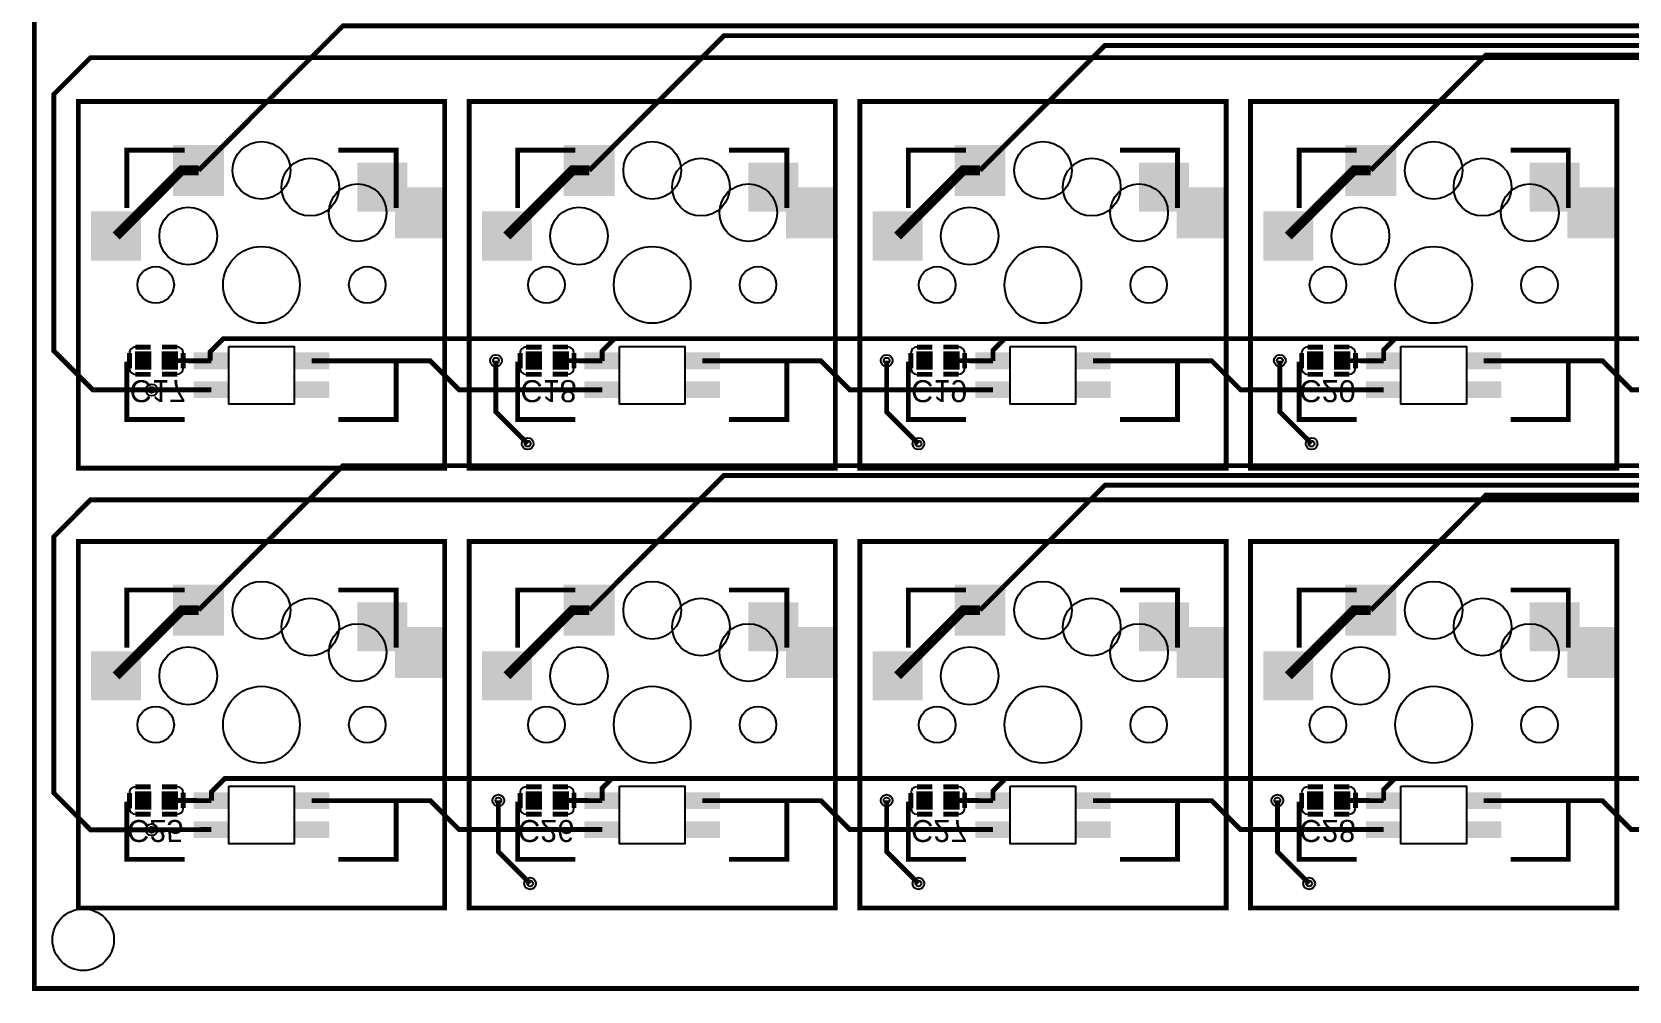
# Model space of a CAD drawing. Header units: millimetres. Extents: x -2 to 219, y 0 to 101.
# Drawn here: x -0.1 to 82.9, y -0.1 to 49.7 of the extents above; entities that cross this region are included whole.
import ezdxf

# ---------------------------------------------------------------- set-up
doc = ezdxf.new("R2010")
doc.units = ezdxf.units.MM
for name, color, linetype, true_color in [('BoardOutLine', 7, 'Continuous', 0xff00ff), ('BottomLayer', 7, 'Continuous', 0x0000ff), ('BottomPasteMaskLayer', 7, 'Continuous', 0x800000), ('BottomSilkLayer', 7, 'Continuous', 0x66cc33), ('BottomSolderMaskLayer', 7, 'Continuous', 0xaa00ff), ('Document', 7, 'Continuous', 0xffffff), ('Hole', 7, 'Continuous', 0x222222), ('Multi-Layer', 7, 'Continuous', 0xc0c0c0), ('TopLayer', 7, 'Continuous', 0xff0000), ('TopSilkLayer', 7, 'Continuous', 0xffcc00)]:
    doc.layers.add(name, color=color, linetype=linetype, true_color=true_color)
doc.styles.get("Standard").update_dxf_attribs({"font": 'arial.ttf'})

msp = doc.modelspace()

# ---------------------------------------------------------------- hatches: boundary and pattern name
at = {"layer": 'BottomLayer'}
for points in [[(7.236, 43.826), (9.836, 43.826), (9.836, 41.226), (7.236, 41.226)], [(27.556, 43.826), (30.156, 43.826), (30.156, 41.226), (27.556, 41.226)], [(47.876, 43.826), (50.476, 43.826), (50.476, 41.226), (47.876, 41.226)], [(68.196, 43.826), (70.796, 43.826), (70.796, 41.226), (68.196, 41.226)], [(16.826, 42.906), (19.376, 42.906), (19.376, 40.406), (16.826, 40.406)], [(37.146, 42.906), (39.696, 42.906), (39.696, 40.406), (37.146, 40.406)], [(57.466, 42.906), (60.016, 42.906), (60.016, 40.406), (57.466, 40.406)], [(77.786, 42.906), (80.336, 42.906), (80.336, 40.406), (77.786, 40.406)], [(18.786, 41.626), (21.386, 41.626), (21.386, 39.026), (18.786, 39.026)], [(39.106, 41.626), (41.706, 41.626), (41.706, 39.026), (39.106, 39.026)], [(59.426, 41.626), (62.026, 41.626), (62.026, 39.026), (59.426, 39.026)], [(79.746, 41.626), (82.346, 41.626), (82.346, 39.026), (79.746, 39.026)], [(2.976, 40.366), (5.526, 40.366), (5.526, 37.866), (2.976, 37.866)], [(23.296, 40.366), (25.846, 40.366), (25.846, 37.866), (23.296, 37.866)], [(43.616, 40.366), (46.166, 40.366), (46.166, 37.866), (43.616, 37.866)], [(63.936, 40.366), (66.486, 40.366), (66.486, 37.866), (63.936, 37.866)], [(5.25, 32.189), (6.05, 32.189), (6.05, 33.089), (5.25, 33.089)], [(6.65, 32.189), (7.45, 32.189), (7.45, 33.089), (6.65, 33.089)], [(8.311, 33.036), (10.111, 33.036), (10.111, 32.216), (8.311, 32.216)], [(13.511, 33.036), (15.311, 33.036), (15.311, 32.216), (13.511, 32.216)], [(25.57, 32.189), (26.37, 32.189), (26.37, 33.089), (25.57, 33.089)], [(26.97, 32.189), (27.77, 32.189), (27.77, 33.089), (26.97, 33.089)], [(28.631, 33.036), (30.431, 33.036), (30.431, 32.216), (28.631, 32.216)], [(33.831, 33.036), (35.631, 33.036), (35.631, 32.216), (33.831, 32.216)], [(45.89, 32.189), (46.69, 32.189), (46.69, 33.089), (45.89, 33.089)], [(47.29, 32.189), (48.09, 32.189), (48.09, 33.089), (47.29, 33.089)], [(48.951, 33.036), (50.751, 33.036), (50.751, 32.216), (48.951, 32.216)], [(54.151, 33.036), (55.951, 33.036), (55.951, 32.216), (54.151, 32.216)], [(66.21, 32.189), (67.01, 32.189), (67.01, 33.089), (66.21, 33.089)], [(67.61, 32.189), (68.41, 32.189), (68.41, 33.089), (67.61, 33.089)], [(69.271, 33.036), (71.071, 33.036), (71.071, 32.216), (69.271, 32.216)], [(74.471, 33.036), (76.271, 33.036), (76.271, 32.216), (74.471, 32.216)], [(8.311, 31.536), (10.111, 31.536), (10.111, 30.716), (8.311, 30.716)], [(13.511, 31.536), (15.311, 31.536), (15.311, 30.716), (13.511, 30.716)], [(28.631, 31.536), (30.431, 31.536), (30.431, 30.716), (28.631, 30.716)], [(33.831, 31.536), (35.631, 31.536), (35.631, 30.716), (33.831, 30.716)], [(48.951, 31.536), (50.751, 31.536), (50.751, 30.716), (48.951, 30.716)], [(54.151, 31.536), (55.951, 31.536), (55.951, 30.716), (54.151, 30.716)], [(69.271, 31.536), (71.071, 31.536), (71.071, 30.716), (69.271, 30.716)], [(74.471, 31.536), (76.271, 31.536), (76.271, 30.716), (74.471, 30.716)], [(7.236, 20.966), (9.836, 20.966), (9.836, 18.366), (7.236, 18.366)], [(27.556, 20.966), (30.156, 20.966), (30.156, 18.366), (27.556, 18.366)], [(47.876, 20.966), (50.476, 20.966), (50.476, 18.366), (47.876, 18.366)], [(68.196, 20.966), (70.796, 20.966), (70.796, 18.366), (68.196, 18.366)], [(16.826, 20.046), (19.376, 20.046), (19.376, 17.546), (16.826, 17.546)], [(37.146, 20.046), (39.696, 20.046), (39.696, 17.546), (37.146, 17.546)], [(57.466, 20.046), (60.016, 20.046), (60.016, 17.546), (57.466, 17.546)], [(77.786, 20.046), (80.336, 20.046), (80.336, 17.546), (77.786, 17.546)], [(18.786, 18.766), (21.386, 18.766), (21.386, 16.166), (18.786, 16.166)], [(39.106, 18.766), (41.706, 18.766), (41.706, 16.166), (39.106, 16.166)], [(59.426, 18.766), (62.026, 18.766), (62.026, 16.166), (59.426, 16.166)], [(79.746, 18.766), (82.346, 18.766), (82.346, 16.166), (79.746, 16.166)], [(2.976, 17.506), (5.526, 17.506), (5.526, 15.006), (2.976, 15.006)], [(23.296, 17.506), (25.846, 17.506), (25.846, 15.006), (23.296, 15.006)], [(43.616, 17.506), (46.166, 17.506), (46.166, 15.006), (43.616, 15.006)], [(63.936, 17.506), (66.486, 17.506), (66.486, 15.006), (63.936, 15.006)], [(5.25, 9.329), (6.05, 9.329), (6.05, 10.229), (5.25, 10.229)], [(6.65, 9.329), (7.45, 9.329), (7.45, 10.229), (6.65, 10.229)], [(8.311, 10.176), (10.111, 10.176), (10.111, 9.356), (8.311, 9.356)], [(13.511, 10.176), (15.311, 10.176), (15.311, 9.356), (13.511, 9.356)], [(25.57, 9.329), (26.37, 9.329), (26.37, 10.229), (25.57, 10.229)], [(26.97, 9.329), (27.77, 9.329), (27.77, 10.229), (26.97, 10.229)], [(28.631, 10.176), (30.431, 10.176), (30.431, 9.356), (28.631, 9.356)], [(33.831, 10.176), (35.631, 10.176), (35.631, 9.356), (33.831, 9.356)], [(45.89, 9.329), (46.69, 9.329), (46.69, 10.229), (45.89, 10.229)], [(47.29, 9.329), (48.09, 9.329), (48.09, 10.229), (47.29, 10.229)], [(48.951, 10.176), (50.751, 10.176), (50.751, 9.356), (48.951, 9.356)], [(54.151, 10.176), (55.951, 10.176), (55.951, 9.356), (54.151, 9.356)], [(66.21, 9.329), (67.01, 9.329), (67.01, 10.229), (66.21, 10.229)], [(67.61, 9.329), (68.41, 9.329), (68.41, 10.229), (67.61, 10.229)], [(69.271, 10.176), (71.071, 10.176), (71.071, 9.356), (69.271, 9.356)], [(74.471, 10.176), (76.271, 10.176), (76.271, 9.356), (74.471, 9.356)], [(8.311, 8.676), (10.111, 8.676), (10.111, 7.856), (8.311, 7.856)], [(13.511, 8.676), (15.311, 8.676), (15.311, 7.856), (13.511, 7.856)], [(28.631, 8.676), (30.431, 8.676), (30.431, 7.856), (28.631, 7.856)], [(33.831, 8.676), (35.631, 8.676), (35.631, 7.856), (33.831, 7.856)], [(48.951, 8.676), (50.751, 8.676), (50.751, 7.856), (48.951, 7.856)], [(54.151, 8.676), (55.951, 8.676), (55.951, 7.856), (54.151, 7.856)], [(69.271, 8.676), (71.071, 8.676), (71.071, 7.856), (69.271, 7.856)], [(74.471, 8.676), (76.271, 8.676), (76.271, 7.856), (74.471, 7.856)]]:
    msp.add_hatch(color=256, dxfattribs=at).paths.add_polyline_path(points)
at = {"layer": 'BottomPasteMaskLayer'}
for points in [[(7.236, 43.826), (9.836, 43.826), (9.836, 41.226), (7.236, 41.226)], [(27.556, 43.826), (30.156, 43.826), (30.156, 41.226), (27.556, 41.226)], [(47.876, 43.826), (50.476, 43.826), (50.476, 41.226), (47.876, 41.226)], [(68.196, 43.826), (70.796, 43.826), (70.796, 41.226), (68.196, 41.226)], [(16.826, 42.906), (19.376, 42.906), (19.376, 40.406), (16.826, 40.406)], [(37.146, 42.906), (39.696, 42.906), (39.696, 40.406), (37.146, 40.406)], [(57.466, 42.906), (60.016, 42.906), (60.016, 40.406), (57.466, 40.406)], [(77.786, 42.906), (80.336, 42.906), (80.336, 40.406), (77.786, 40.406)], [(18.786, 41.626), (21.386, 41.626), (21.386, 39.026), (18.786, 39.026)], [(39.106, 41.626), (41.706, 41.626), (41.706, 39.026), (39.106, 39.026)], [(59.426, 41.626), (62.026, 41.626), (62.026, 39.026), (59.426, 39.026)], [(79.746, 41.626), (82.346, 41.626), (82.346, 39.026), (79.746, 39.026)], [(2.976, 40.366), (5.526, 40.366), (5.526, 37.866), (2.976, 37.866)], [(23.296, 40.366), (25.846, 40.366), (25.846, 37.866), (23.296, 37.866)], [(43.616, 40.366), (46.166, 40.366), (46.166, 37.866), (43.616, 37.866)], [(63.936, 40.366), (66.486, 40.366), (66.486, 37.866), (63.936, 37.866)], [(5.25, 32.189), (6.05, 32.189), (6.05, 33.089), (5.25, 33.089)], [(6.65, 32.189), (7.45, 32.189), (7.45, 33.089), (6.65, 33.089)], [(8.311, 33.036), (10.111, 33.036), (10.111, 32.216), (8.311, 32.216)], [(13.511, 33.036), (15.311, 33.036), (15.311, 32.216), (13.511, 32.216)], [(25.57, 32.189), (26.37, 32.189), (26.37, 33.089), (25.57, 33.089)], [(26.97, 32.189), (27.77, 32.189), (27.77, 33.089), (26.97, 33.089)], [(28.631, 33.036), (30.431, 33.036), (30.431, 32.216), (28.631, 32.216)], [(33.831, 33.036), (35.631, 33.036), (35.631, 32.216), (33.831, 32.216)], [(45.89, 32.189), (46.69, 32.189), (46.69, 33.089), (45.89, 33.089)], [(47.29, 32.189), (48.09, 32.189), (48.09, 33.089), (47.29, 33.089)], [(48.951, 33.036), (50.751, 33.036), (50.751, 32.216), (48.951, 32.216)], [(54.151, 33.036), (55.951, 33.036), (55.951, 32.216), (54.151, 32.216)], [(66.21, 32.189), (67.01, 32.189), (67.01, 33.089), (66.21, 33.089)], [(67.61, 32.189), (68.41, 32.189), (68.41, 33.089), (67.61, 33.089)], [(69.271, 33.036), (71.071, 33.036), (71.071, 32.216), (69.271, 32.216)], [(74.471, 33.036), (76.271, 33.036), (76.271, 32.216), (74.471, 32.216)], [(8.311, 31.536), (10.111, 31.536), (10.111, 30.716), (8.311, 30.716)], [(13.511, 31.536), (15.311, 31.536), (15.311, 30.716), (13.511, 30.716)], [(28.631, 31.536), (30.431, 31.536), (30.431, 30.716), (28.631, 30.716)], [(33.831, 31.536), (35.631, 31.536), (35.631, 30.716), (33.831, 30.716)], [(48.951, 31.536), (50.751, 31.536), (50.751, 30.716), (48.951, 30.716)], [(54.151, 31.536), (55.951, 31.536), (55.951, 30.716), (54.151, 30.716)], [(69.271, 31.536), (71.071, 31.536), (71.071, 30.716), (69.271, 30.716)], [(74.471, 31.536), (76.271, 31.536), (76.271, 30.716), (74.471, 30.716)], [(7.236, 20.966), (9.836, 20.966), (9.836, 18.366), (7.236, 18.366)], [(27.556, 20.966), (30.156, 20.966), (30.156, 18.366), (27.556, 18.366)], [(47.876, 20.966), (50.476, 20.966), (50.476, 18.366), (47.876, 18.366)], [(68.196, 20.966), (70.796, 20.966), (70.796, 18.366), (68.196, 18.366)], [(16.826, 20.046), (19.376, 20.046), (19.376, 17.546), (16.826, 17.546)], [(37.146, 20.046), (39.696, 20.046), (39.696, 17.546), (37.146, 17.546)], [(57.466, 20.046), (60.016, 20.046), (60.016, 17.546), (57.466, 17.546)], [(77.786, 20.046), (80.336, 20.046), (80.336, 17.546), (77.786, 17.546)], [(18.786, 18.766), (21.386, 18.766), (21.386, 16.166), (18.786, 16.166)], [(39.106, 18.766), (41.706, 18.766), (41.706, 16.166), (39.106, 16.166)], [(59.426, 18.766), (62.026, 18.766), (62.026, 16.166), (59.426, 16.166)], [(79.746, 18.766), (82.346, 18.766), (82.346, 16.166), (79.746, 16.166)], [(2.976, 17.506), (5.526, 17.506), (5.526, 15.006), (2.976, 15.006)], [(23.296, 17.506), (25.846, 17.506), (25.846, 15.006), (23.296, 15.006)], [(43.616, 17.506), (46.166, 17.506), (46.166, 15.006), (43.616, 15.006)], [(63.936, 17.506), (66.486, 17.506), (66.486, 15.006), (63.936, 15.006)], [(5.25, 9.329), (6.05, 9.329), (6.05, 10.229), (5.25, 10.229)], [(6.65, 9.329), (7.45, 9.329), (7.45, 10.229), (6.65, 10.229)], [(8.311, 10.176), (10.111, 10.176), (10.111, 9.356), (8.311, 9.356)], [(13.511, 10.176), (15.311, 10.176), (15.311, 9.356), (13.511, 9.356)], [(25.57, 9.329), (26.37, 9.329), (26.37, 10.229), (25.57, 10.229)], [(26.97, 9.329), (27.77, 9.329), (27.77, 10.229), (26.97, 10.229)], [(28.631, 10.176), (30.431, 10.176), (30.431, 9.356), (28.631, 9.356)], [(33.831, 10.176), (35.631, 10.176), (35.631, 9.356), (33.831, 9.356)], [(45.89, 9.329), (46.69, 9.329), (46.69, 10.229), (45.89, 10.229)], [(47.29, 9.329), (48.09, 9.329), (48.09, 10.229), (47.29, 10.229)], [(48.951, 10.176), (50.751, 10.176), (50.751, 9.356), (48.951, 9.356)], [(54.151, 10.176), (55.951, 10.176), (55.951, 9.356), (54.151, 9.356)], [(66.21, 9.329), (67.01, 9.329), (67.01, 10.229), (66.21, 10.229)], [(67.61, 9.329), (68.41, 9.329), (68.41, 10.229), (67.61, 10.229)], [(69.271, 10.176), (71.071, 10.176), (71.071, 9.356), (69.271, 9.356)], [(74.471, 10.176), (76.271, 10.176), (76.271, 9.356), (74.471, 9.356)], [(8.311, 8.676), (10.111, 8.676), (10.111, 7.856), (8.311, 7.856)], [(13.511, 8.676), (15.311, 8.676), (15.311, 7.856), (13.511, 7.856)], [(28.631, 8.676), (30.431, 8.676), (30.431, 7.856), (28.631, 7.856)], [(33.831, 8.676), (35.631, 8.676), (35.631, 7.856), (33.831, 7.856)], [(48.951, 8.676), (50.751, 8.676), (50.751, 7.856), (48.951, 7.856)], [(54.151, 8.676), (55.951, 8.676), (55.951, 7.856), (54.151, 7.856)], [(69.271, 8.676), (71.071, 8.676), (71.071, 7.856), (69.271, 7.856)], [(74.471, 8.676), (76.271, 8.676), (76.271, 7.856), (74.471, 7.856)]]:
    msp.add_hatch(color=256, dxfattribs=at).paths.add_polyline_path(points)
at = {"layer": 'BottomSolderMaskLayer'}
for points in [[(7.211, 43.851), (9.861, 43.851), (9.861, 41.201), (7.211, 41.201)], [(27.531, 43.851), (30.181, 43.851), (30.181, 41.201), (27.531, 41.201)], [(47.851, 43.851), (50.501, 43.851), (50.501, 41.201), (47.851, 41.201)], [(68.171, 43.851), (70.822, 43.851), (70.822, 41.201), (68.171, 41.201)], [(16.801, 42.931), (19.401, 42.931), (19.401, 40.381), (16.801, 40.381)], [(37.121, 42.931), (39.721, 42.931), (39.721, 40.381), (37.121, 40.381)], [(57.441, 42.931), (60.042, 42.931), (60.042, 40.381), (57.441, 40.381)], [(77.761, 42.931), (80.362, 42.931), (80.362, 40.381), (77.761, 40.381)], [(18.761, 41.651), (21.412, 41.651), (21.412, 39.001), (18.761, 39.001)], [(39.081, 41.651), (41.732, 41.651), (41.732, 39.001), (39.081, 39.001)], [(59.401, 41.651), (62.052, 41.651), (62.052, 39.001), (59.401, 39.001)], [(79.721, 41.651), (82.372, 41.651), (82.372, 39.001), (79.721, 39.001)], [(2.951, 40.391), (5.551, 40.391), (5.551, 37.841), (2.951, 37.841)], [(23.271, 40.391), (25.872, 40.391), (25.872, 37.841), (23.271, 37.841)], [(43.591, 40.391), (46.192, 40.391), (46.192, 37.841), (43.591, 37.841)], [(63.911, 40.391), (66.512, 40.391), (66.512, 37.841), (63.911, 37.841)], [(5.225, 32.164), (6.075, 32.164), (6.075, 33.114), (5.225, 33.114)], [(6.625, 32.164), (7.475, 32.164), (7.475, 33.114), (6.625, 33.114)], [(8.286, 33.061), (10.136, 33.061), (10.136, 32.191), (8.286, 32.191)], [(13.486, 33.061), (15.336, 33.061), (15.336, 32.191), (13.486, 32.191)], [(25.545, 32.164), (26.395, 32.164), (26.395, 33.114), (25.545, 33.114)], [(26.945, 32.164), (27.795, 32.164), (27.795, 33.114), (26.945, 33.114)], [(28.606, 33.061), (30.456, 33.061), (30.456, 32.191), (28.606, 32.191)], [(33.806, 33.061), (35.656, 33.061), (35.656, 32.191), (33.806, 32.191)], [(45.865, 32.164), (46.716, 32.164), (46.716, 33.114), (45.865, 33.114)], [(47.265, 32.164), (48.116, 32.164), (48.116, 33.114), (47.265, 33.114)], [(48.926, 33.061), (50.777, 33.061), (50.777, 32.191), (48.926, 32.191)], [(54.126, 33.061), (55.977, 33.061), (55.977, 32.191), (54.126, 32.191)], [(66.185, 32.164), (67.036, 32.164), (67.036, 33.114), (66.185, 33.114)], [(67.585, 32.164), (68.436, 32.164), (68.436, 33.114), (67.585, 33.114)], [(69.246, 33.061), (71.097, 33.061), (71.097, 32.191), (69.246, 32.191)], [(74.446, 33.061), (76.297, 33.061), (76.297, 32.191), (74.446, 32.191)], [(8.286, 31.562), (10.136, 31.562), (10.136, 30.691), (8.286, 30.691)], [(13.486, 31.561), (15.336, 31.561), (15.336, 30.691), (13.486, 30.691)], [(28.606, 31.562), (30.456, 31.562), (30.456, 30.691), (28.606, 30.691)], [(33.806, 31.561), (35.656, 31.561), (35.656, 30.691), (33.806, 30.691)], [(48.926, 31.562), (50.777, 31.562), (50.777, 30.691), (48.926, 30.691)], [(54.126, 31.561), (55.977, 31.561), (55.977, 30.691), (54.126, 30.691)], [(69.246, 31.562), (71.097, 31.562), (71.097, 30.691), (69.246, 30.691)], [(74.446, 31.561), (76.297, 31.561), (76.297, 30.691), (74.446, 30.691)], [(7.211, 20.991), (9.861, 20.991), (9.861, 18.341), (7.211, 18.341)], [(27.531, 20.991), (30.181, 20.991), (30.181, 18.341), (27.531, 18.341)], [(47.851, 20.991), (50.501, 20.991), (50.501, 18.341), (47.851, 18.341)], [(68.171, 20.991), (70.822, 20.991), (70.822, 18.341), (68.171, 18.341)], [(16.801, 20.071), (19.401, 20.071), (19.401, 17.521), (16.801, 17.521)], [(37.121, 20.071), (39.721, 20.071), (39.721, 17.521), (37.121, 17.521)], [(57.441, 20.071), (60.042, 20.071), (60.042, 17.521), (57.441, 17.521)], [(77.761, 20.071), (80.362, 20.071), (80.362, 17.521), (77.761, 17.521)], [(18.761, 18.791), (21.412, 18.791), (21.412, 16.141), (18.761, 16.141)], [(39.081, 18.791), (41.732, 18.791), (41.732, 16.141), (39.081, 16.141)], [(59.401, 18.791), (62.052, 18.791), (62.052, 16.141), (59.401, 16.141)], [(79.721, 18.791), (82.372, 18.791), (82.372, 16.141), (79.721, 16.141)], [(2.951, 17.531), (5.551, 17.531), (5.551, 14.981), (2.951, 14.981)], [(23.271, 17.531), (25.872, 17.531), (25.872, 14.981), (23.271, 14.981)], [(43.591, 17.531), (46.192, 17.531), (46.192, 14.981), (43.591, 14.981)], [(63.911, 17.531), (66.512, 17.531), (66.512, 14.981), (63.911, 14.981)], [(5.225, 9.304), (6.075, 9.304), (6.075, 10.254), (5.225, 10.254)], [(6.625, 9.304), (7.475, 9.304), (7.475, 10.254), (6.625, 10.254)], [(8.286, 10.201), (10.136, 10.201), (10.136, 9.331), (8.286, 9.331)], [(13.486, 10.201), (15.336, 10.201), (15.336, 9.331), (13.486, 9.331)], [(25.545, 9.304), (26.395, 9.304), (26.395, 10.254), (25.545, 10.254)], [(26.945, 9.304), (27.795, 9.304), (27.795, 10.254), (26.945, 10.254)], [(28.606, 10.201), (30.456, 10.201), (30.456, 9.331), (28.606, 9.331)], [(33.806, 10.201), (35.656, 10.201), (35.656, 9.331), (33.806, 9.331)], [(45.865, 9.304), (46.716, 9.304), (46.716, 10.254), (45.865, 10.254)], [(47.265, 9.304), (48.116, 9.304), (48.116, 10.254), (47.265, 10.254)], [(48.926, 10.201), (50.777, 10.201), (50.777, 9.331), (48.926, 9.331)], [(54.126, 10.201), (55.977, 10.201), (55.977, 9.331), (54.126, 9.331)], [(66.185, 9.304), (67.036, 9.304), (67.036, 10.254), (66.185, 10.254)], [(67.585, 9.304), (68.436, 9.304), (68.436, 10.254), (67.585, 10.254)], [(69.246, 10.201), (71.097, 10.201), (71.097, 9.331), (69.246, 9.331)], [(74.446, 10.201), (76.297, 10.201), (76.297, 9.331), (74.446, 9.331)], [(8.286, 8.701), (10.136, 8.701), (10.136, 7.831), (8.286, 7.831)], [(13.486, 8.701), (15.336, 8.701), (15.336, 7.831), (13.486, 7.831)], [(28.606, 8.701), (30.456, 8.701), (30.456, 7.831), (28.606, 7.831)], [(33.806, 8.701), (35.656, 8.701), (35.656, 7.831), (33.806, 7.831)], [(48.926, 8.701), (50.777, 8.701), (50.777, 7.831), (48.926, 7.831)], [(54.126, 8.701), (55.977, 8.701), (55.977, 7.831), (54.126, 7.831)], [(69.246, 8.701), (71.097, 8.701), (71.097, 7.831), (69.246, 7.831)], [(74.446, 8.701), (76.297, 8.701), (76.297, 7.831), (74.446, 7.831)]]:
    msp.add_hatch(color=256, dxfattribs=at).paths.add_polyline_path(points)

# ---------------------------------------------------------------- linework, layer by layer
at = {"layer": 'BoardOutLine', "const_width": 0.254}
msp.add_lwpolyline([(0, 99.06), (0, 99.06), (213.36, 99.06), (213.36, 0), (0, 0), (0, 99.06)], close=True, dxfattribs=at)
at = {"layer": 'BottomLayer'}
for points, const_width in [([(182.245, 41.173), (182.245, 42.291), (174.498, 50.038), (16.048, 50.038), (8.537, 42.527)], 0.254), ([(180.975, 41.173), (180.975, 42.799), (174.244, 49.53), (35.86, 49.53), (28.857, 42.527)], 0.254), ([(179.705, 41.173), (179.705, 43.307), (173.99, 49.022), (55.672, 49.022), (49.177, 42.527)], 0.254), ([(178.435, 41.173), (178.435, 43.815), (173.736, 48.514), (75.484, 48.514), (69.497, 42.527)], 0.254), ([(4.251, 39.116), (7.661, 42.526), (8.536, 42.526)], 0.508), ([(24.571, 39.116), (27.981, 42.526), (28.856, 42.526)], 0.508), ([(44.891, 39.116), (48.301, 42.526), (49.176, 42.526)], 0.508), ([(65.211, 39.116), (68.621, 42.526), (69.496, 42.526)], 0.508), ([(9.144, 32.639), (9.144, 33.099), (9.827, 33.782), (164.338, 33.782)], 0.254), ([(29.531, 32.626), (29.531, 33.14), (30.186, 33.795)], 0.254), ([(49.851, 32.626), (49.851, 33.176), (50.47, 33.795)], 0.254), ([(70.171, 32.626), (70.171, 33.194), (70.772, 33.795)], 0.254), ([(7.051, 32.639), (9.21, 32.626)], 0.254), ([(14.412, 32.626), (20.587, 32.626), (22.088, 31.125), (29.53, 31.125)], 0.254), ([(27.371, 32.639), (29.53, 32.626)], 0.254), ([(34.732, 32.626), (40.907, 32.626), (42.408, 31.125), (49.85, 31.125)], 0.254), ([(47.691, 32.639), (49.85, 32.626)], 0.254), ([(55.052, 32.626), (61.227, 32.626), (62.728, 31.125), (70.17, 31.125)], 0.254), ([(68.011, 32.639), (70.17, 32.626)], 0.254), ([(75.372, 32.626), (81.547, 32.626), (83.048, 31.125), (90.49, 31.125)], 0.254), ([(174.625, 31.725), (174.625, 27.813), (173.99, 27.178), (16.048, 27.178), (8.537, 19.667)], 0.254), ([(175.895, 31.725), (175.895, 27.686), (174.879, 26.67), (35.86, 26.67), (28.857, 19.667)], 0.254), ([(177.165, 31.725), (177.165, 28.194), (175.133, 26.162), (55.672, 26.162), (49.177, 19.667)], 0.254), ([(178.435, 31.725), (178.435, 28.702), (175.387, 25.654), (75.484, 25.654), (69.497, 19.667)], 0.254), ([(6.096, 31.115), (9.21, 31.125)], 0.254), ([(4.251, 16.256), (7.661, 19.666), (8.536, 19.666)], 0.508), ([(24.571, 16.256), (27.981, 19.666), (28.856, 19.666)], 0.508), ([(44.891, 16.256), (48.301, 19.666), (49.176, 19.666)], 0.508), ([(65.211, 16.256), (68.621, 19.666), (69.496, 19.666)], 0.508), ([(9.211, 9.766), (9.211, 10.226), (9.907, 10.922), (164.338, 10.922)], 0.254), ([(29.531, 9.766), (29.531, 10.417), (30.036, 10.922)], 0.254), ([(49.851, 9.766), (49.851, 10.272), (50.501, 10.922)], 0.254), ([(70.171, 9.766), (70.171, 10.345), (70.748, 10.922)], 0.254), ([(7.051, 9.779), (9.21, 9.766)], 0.254), ([(14.412, 9.766), (20.587, 9.766), (22.088, 8.265), (29.53, 8.265)], 0.254), ([(27.371, 9.779), (29.53, 9.766)], 0.254), ([(34.732, 9.766), (40.907, 9.766), (42.408, 8.265), (49.85, 8.265)], 0.254), ([(47.691, 9.779), (49.85, 9.766)], 0.254), ([(55.052, 9.766), (61.227, 9.766), (62.728, 8.265), (70.17, 8.265)], 0.254), ([(68.011, 9.779), (70.17, 9.766)], 0.254), ([(75.372, 9.766), (81.547, 9.766), (83.048, 8.265), (90.49, 8.265)], 0.254), ([(6.096, 8.255), (9.21, 8.265)], 0.254)]:
    msp.add_lwpolyline(points, dxfattribs=dict(at, const_width=const_width))
at = {"layer": 'BottomSilkLayer', "const_width": 0.254}
for points in [[(6.054, 33.343), (5.254, 33.343)], [(6.63, 33.349), (7.43, 33.349)], [(26.374, 33.343), (25.574, 33.343)], [(26.95, 33.349), (27.75, 33.349)], [(46.694, 33.343), (45.894, 33.343)], [(47.27, 33.349), (48.07, 33.349)], [(67.015, 33.343), (66.215, 33.343)], [(67.59, 33.349), (68.39, 33.349)], [(4.945, 32.233), (4.945, 33.033)], [(7.74, 32.239), (7.74, 33.039)], [(25.265, 32.233), (25.265, 33.033)], [(28.06, 32.239), (28.06, 33.039)], [(45.585, 32.233), (45.585, 33.033)], [(48.38, 32.239), (48.38, 33.039)], [(65.905, 32.233), (65.905, 33.033)], [(68.7, 32.239), (68.7, 33.039)], [(6.054, 31.924), (5.254, 31.924)], [(6.63, 31.929), (7.43, 31.929)], [(26.374, 31.924), (25.574, 31.924)], [(26.95, 31.929), (27.75, 31.929)], [(46.694, 31.924), (45.894, 31.924)], [(47.27, 31.929), (48.07, 31.929)], [(67.015, 31.924), (66.215, 31.924)], [(67.59, 31.929), (68.39, 31.929)], [(4.945, 9.373), (4.945, 10.173)], [(6.054, 10.483), (5.254, 10.483)], [(6.63, 10.489), (7.43, 10.489)], [(7.74, 9.379), (7.74, 10.179)], [(25.265, 9.373), (25.265, 10.173)], [(26.374, 10.483), (25.574, 10.483)], [(26.95, 10.489), (27.75, 10.489)], [(28.06, 9.379), (28.06, 10.179)], [(45.585, 9.373), (45.585, 10.173)], [(46.694, 10.483), (45.894, 10.483)], [(47.27, 10.489), (48.07, 10.489)], [(48.38, 9.379), (48.38, 10.179)], [(65.905, 9.373), (65.905, 10.173)], [(67.015, 10.483), (66.215, 10.483)], [(67.59, 10.489), (68.39, 10.489)], [(68.7, 9.379), (68.7, 10.179)], [(6.054, 9.064), (5.254, 9.064)], [(6.63, 9.069), (7.43, 9.069)], [(26.374, 9.064), (25.574, 9.064)], [(26.95, 9.069), (27.75, 9.069)], [(46.694, 9.064), (45.894, 9.064)], [(47.27, 9.069), (48.07, 9.069)], [(67.015, 9.064), (66.215, 9.064)], [(67.59, 9.069), (68.39, 9.069)]]:
    msp.add_lwpolyline(points, dxfattribs=at)
at = {"layer": 'BottomSilkLayer'}
for centre, start, end in [((5.254, 33.033), 90, 180.0047), ((7.43, 33.039), 0, 90), ((25.574, 33.033), 90, 180.0047), ((27.75, 33.039), 0, 90), ((45.894, 33.033), 90, 180.0047), ((48.07, 33.039), 0, 90), ((66.214, 33.033), 90, 180.0047), ((68.39, 33.039), 0, 90), ((5.254, 32.233), 180, 270), ((7.43, 32.239), 270, 0), ((25.574, 32.233), 180, 270), ((27.75, 32.239), 270, 0), ((45.894, 32.233), 180, 270), ((48.07, 32.239), 270, 0), ((66.214, 32.233), 180, 270), ((68.39, 32.239), 270, 0), ((5.254, 10.173), 90, 180.0047), ((7.43, 10.179), 0, 90), ((25.574, 10.173), 90, 180.0047), ((27.75, 10.179), 0, 90), ((45.894, 10.173), 90, 180.0047), ((48.07, 10.179), 0, 90), ((66.214, 10.173), 90, 180.0047), ((68.39, 10.179), 0, 90), ((5.254, 9.373), 180, 270), ((7.43, 9.379), 270, 0), ((25.574, 9.373), 180, 270), ((27.75, 9.379), 270, 0), ((45.894, 9.373), 180, 270), ((48.07, 9.379), 270, 0), ((66.214, 9.373), 180, 270), ((68.39, 9.379), 270, 0)]:
    msp.add_arc(centre, 0.31, start, end, dxfattribs=at)
at = {"layer": 'Document', "const_width": 0.254}
for points in [[(2.286, 46.101), (21.336, 46.101), (21.336, 27.051), (2.286, 27.051), (2.286, 46.101)], [(22.606, 46.101), (41.656, 46.101), (41.656, 27.051), (22.606, 27.051), (22.606, 46.101)], [(42.926, 46.101), (61.976, 46.101), (61.976, 27.051), (42.926, 27.051), (42.926, 46.101)], [(63.246, 46.101), (82.296, 46.101), (82.296, 27.051), (63.246, 27.051), (63.246, 46.101)], [(2.286, 23.241), (21.336, 23.241), (21.336, 4.191), (2.286, 4.191), (2.286, 23.241)], [(22.606, 23.241), (41.656, 23.241), (41.656, 4.191), (22.606, 4.191), (22.606, 23.241)], [(42.926, 23.241), (61.976, 23.241), (61.976, 4.191), (42.926, 4.191), (42.926, 23.241)], [(63.246, 23.241), (82.296, 23.241), (82.296, 4.191), (63.246, 4.191), (63.246, 23.241)]]:
    msp.add_lwpolyline(points, close=True, dxfattribs=at)
at = {"layer": 'Hole'}
for centre in [(24.003, 32.639), (44.323, 32.639), (64.77, 32.639), (6.096, 31.115), (25.654, 28.321), (45.974, 28.321), (66.421, 28.321), (24.13, 9.779), (44.323, 9.779), (64.643, 9.779), (6.096, 8.255), (25.781, 5.461), (45.974, 5.461), (66.294, 5.461)]:
    msp.add_circle(centre, 0.152, dxfattribs=at)
at = {"layer": 'Multi-Layer'}
for points in [[(10.111, 33.376), (13.511, 33.376), (13.511, 30.376), (10.111, 30.376)], [(30.431, 33.376), (33.831, 33.376), (33.831, 30.376), (30.431, 30.376)], [(50.751, 33.376), (54.151, 33.376), (54.151, 30.376), (50.751, 30.376)], [(71.071, 33.376), (74.471, 33.376), (74.471, 30.376), (71.071, 30.376)], [(10.111, 10.516), (13.511, 10.516), (13.511, 7.516), (10.111, 7.516)], [(30.431, 10.516), (33.831, 10.516), (33.831, 7.516), (30.431, 7.516)], [(50.751, 10.516), (54.151, 10.516), (54.151, 7.516), (50.751, 7.516)], [(71.071, 10.516), (74.471, 10.516), (74.471, 7.516), (71.071, 7.516)]]:
    msp.add_lwpolyline(points, close=True, dxfattribs=at)
for centre, radius in [((11.811, 42.526), 1.5), ((32.131, 42.526), 1.5), ((52.451, 42.526), 1.5), ((72.771, 42.526), 1.5), ((14.351, 41.656), 1.5), ((34.671, 41.656), 1.5), ((54.991, 41.656), 1.5), ((75.311, 41.656), 1.5), ((16.811, 40.326), 1.5), ((37.131, 40.326), 1.5), ((57.451, 40.326), 1.5), ((77.771, 40.326), 1.5), ((8.001, 39.116), 1.5), ((28.321, 39.116), 1.5), ((48.641, 39.116), 1.5), ((68.961, 39.116), 1.5), ((11.811, 36.576), 1.995), ((32.131, 36.576), 1.995), ((52.451, 36.576), 1.995), ((72.771, 36.576), 1.995), ((6.311, 36.576), 0.95), ((17.311, 36.576), 0.95), ((26.631, 36.576), 0.95), ((37.631, 36.576), 0.95), ((46.951, 36.576), 0.95), ((57.951, 36.576), 0.95), ((67.271, 36.576), 0.95), ((78.271, 36.576), 0.95), ((24.003, 32.639), 0.305), ((44.323, 32.639), 0.305), ((64.77, 32.639), 0.305), ((6.096, 31.115), 0.305), ((25.654, 28.321), 0.305), ((45.974, 28.321), 0.305), ((66.421, 28.321), 0.305), ((11.811, 19.666), 1.5), ((32.131, 19.666), 1.5), ((52.451, 19.666), 1.5), ((72.771, 19.666), 1.5), ((14.351, 18.796), 1.5), ((34.671, 18.796), 1.5), ((54.991, 18.796), 1.5), ((75.311, 18.796), 1.5), ((16.811, 17.466), 1.5), ((37.131, 17.466), 1.5), ((57.451, 17.466), 1.5), ((77.771, 17.466), 1.5), ((8.001, 16.256), 1.5), ((28.321, 16.256), 1.5), ((48.641, 16.256), 1.5), ((68.961, 16.256), 1.5), ((11.811, 13.716), 1.995), ((32.131, 13.716), 1.995), ((52.451, 13.716), 1.995), ((72.771, 13.716), 1.995), ((6.311, 13.716), 0.95), ((17.311, 13.716), 0.95), ((26.631, 13.716), 0.95), ((37.631, 13.716), 0.95), ((46.951, 13.716), 0.95), ((57.951, 13.716), 0.95), ((67.271, 13.716), 0.95), ((78.271, 13.716), 0.95), ((24.13, 9.779), 0.305), ((44.323, 9.779), 0.305), ((64.643, 9.779), 0.305), ((6.096, 8.255), 0.305), ((25.781, 5.461), 0.305), ((45.974, 5.461), 0.305), ((66.294, 5.461), 0.305), ((2.54, 2.54), 1.6)]:
    msp.add_circle(centre, radius, dxfattribs=at)
at = {"layer": 'TopLayer', "const_width": 0.254}
for points in [[(6.096, 31.115), (3.048, 31.115), (1.016, 33.147), (1.016, 46.482), (2.921, 48.387), (155.829, 48.387), (159.258, 51.816), (159.258, 55.499)], [(6.096, 8.255), (6.096, 8.255), (2.921, 8.255), (1.016, 10.16), (1.016, 23.495), (2.921, 25.4), (155.829, 25.4), (159.258, 28.829), (159.258, 32.639)], [(24.003, 32.639), (24.003, 29.972), (25.654, 28.321)], [(44.323, 32.639), (44.323, 29.972), (45.974, 28.321)], [(64.77, 32.639), (64.77, 29.972), (66.421, 28.321)], [(24.13, 9.779), (24.13, 7.112), (25.781, 5.461)], [(44.323, 9.779), (44.323, 7.112), (45.974, 5.461)], [(64.643, 9.779), (64.643, 7.112), (66.294, 5.461)]]:
    msp.add_lwpolyline(points, dxfattribs=at)
at = {"layer": 'TopSilkLayer', "const_width": 0.254}
for points in [[(4.811, 40.576), (4.811, 43.576), (7.811, 43.576)], [(15.811, 43.576), (18.811, 43.576), (18.811, 40.576)], [(25.131, 40.576), (25.131, 43.576), (28.131, 43.576)], [(36.131, 43.576), (39.131, 43.576), (39.131, 40.576)], [(45.451, 40.576), (45.451, 43.576), (48.451, 43.576)], [(56.451, 43.576), (59.451, 43.576), (59.451, 40.576)], [(65.771, 40.576), (65.771, 43.576), (68.771, 43.576)], [(76.771, 43.576), (79.771, 43.576), (79.771, 40.576)], [(7.811, 29.576), (4.811, 29.576), (4.811, 32.576)], [(18.811, 32.576), (18.811, 29.576), (15.811, 29.576)], [(28.131, 29.576), (25.131, 29.576), (25.131, 32.576)], [(39.131, 32.576), (39.131, 29.576), (36.131, 29.576)], [(48.451, 29.576), (45.451, 29.576), (45.451, 32.576)], [(59.451, 32.576), (59.451, 29.576), (56.451, 29.576)], [(68.771, 29.576), (65.771, 29.576), (65.771, 32.576)], [(79.771, 32.576), (79.771, 29.576), (76.771, 29.576)], [(4.811, 17.716), (4.811, 20.716), (7.811, 20.716)], [(15.811, 20.716), (18.811, 20.716), (18.811, 17.716)], [(25.131, 17.716), (25.131, 20.716), (28.131, 20.716)], [(36.131, 20.716), (39.131, 20.716), (39.131, 17.716)], [(45.451, 17.716), (45.451, 20.716), (48.451, 20.716)], [(56.451, 20.716), (59.451, 20.716), (59.451, 17.716)], [(65.771, 17.716), (65.771, 20.716), (68.771, 20.716)], [(76.771, 20.716), (79.771, 20.716), (79.771, 17.716)], [(7.811, 6.716), (4.811, 6.716), (4.811, 9.716)], [(18.811, 9.716), (18.811, 6.716), (15.811, 6.716)], [(28.131, 6.716), (25.131, 6.716), (25.131, 9.716)], [(39.131, 9.716), (39.131, 6.716), (36.131, 6.716)], [(48.451, 6.716), (45.451, 6.716), (45.451, 9.716)], [(59.451, 9.716), (59.451, 6.716), (56.451, 6.716)], [(68.771, 6.716), (65.771, 6.716), (65.771, 9.716)], [(79.771, 9.716), (79.771, 6.716), (76.771, 6.716)]]:
    msp.add_lwpolyline(points, dxfattribs=at)

# ---------------------------------------------------------------- texts
at = {"layer": 'BottomSilkLayer', "text_generation_flag": 2}
for s, p in [('C17', (4.953, 31.623)), ('C18', (25.273, 31.623)), ('C19', (45.593, 31.623)), ('C20', (65.786, 31.623)), ('C25', (4.826, 8.763)), ('C26', (25.146, 8.763)), ('C27', (45.593, 8.763)), ('C28', (65.786, 8.763))]:
    msp.add_text(s, height=1.143, rotation=180, dxfattribs=at).set_placement(p)

doc.saveas('drawing.dxf')
